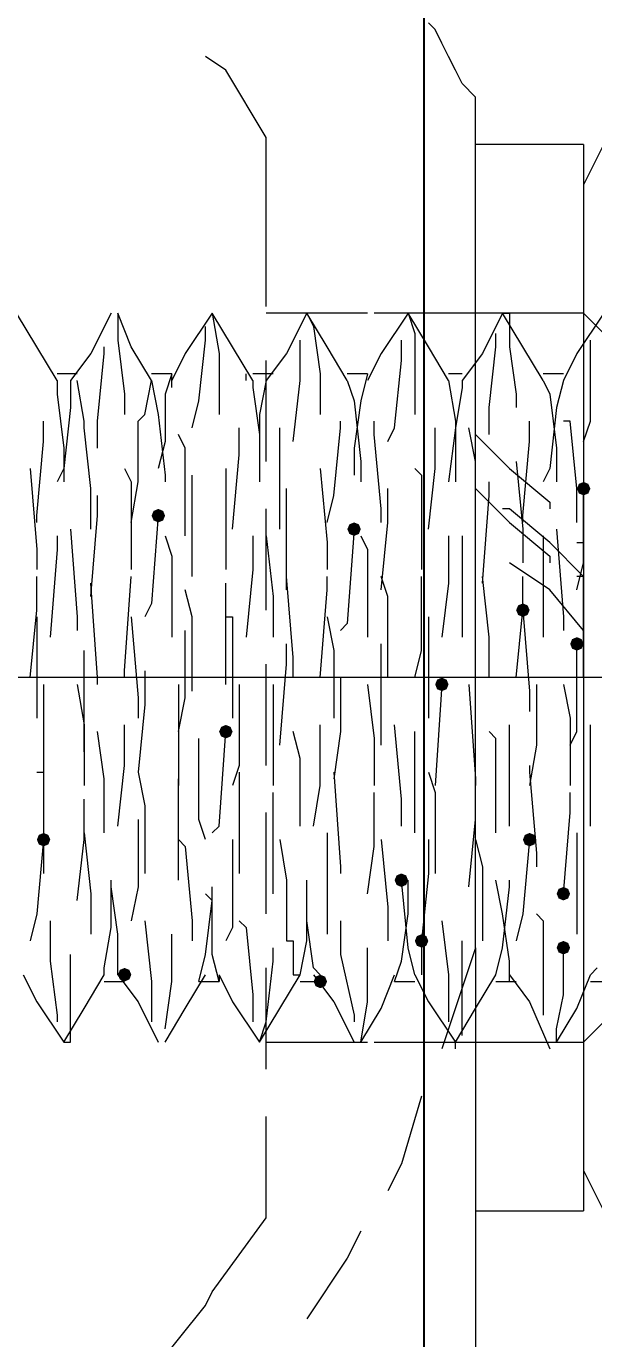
# Model space of a CAD drawing. Header units: millimetres. Extents: x 89051 to 218395, y -330386 to -125649.
# Drawn here: x 92631.3 to 92641.47, y -127032.93 to -127009.4 of the extents above; entities that cross this region are included whole.
import ezdxf

# ---------------------------------------------------------------- set-up
doc = ezdxf.new("R2010")
doc.units = ezdxf.units.MM
doc.header["$LTSCALE"] = 13
for name, pattern in [('1 实线', [0]), ('ACAD_ISO04W100', [30, 24, -3, 0, -3]), ('CENTER', [50.8, 31.75, -6.35, 6.35, -6.35])]:
    doc.linetypes.add(name, pattern=pattern)
doc.layers.get('0').update_dxf_attribs({"color": 1, "linetype": 'CENTER'})
doc.layers.add('C00-00-00', color=7, linetype='Continuous')
doc.layers.add('标注、文本', color=3, linetype='Continuous', lineweight=25)
doc.styles.get("Standard").update_dxf_attribs({"font": 'gbenor.shx', "bigfont": 'gbcbig.shx'})
doc.dimstyles.new('1-15', dxfattribs={"dimscale": 20, "dimtxt": 3.5, "dimasz": 2, "dimexe": 1.5, "dimexo": 0.5, "dimgap": 0.5, "dimtad": 1, "dimtoh": 1, "dimdec": 1, "dimdsep": 46, "dimtxsty": 'Standard', "dimcen": 2.5, "dimclrd": 3, "dimclre": 3, "dimclrt": 3, "dimadec": 0, "dimazin": 2, "dimtfac": 1, "dimtdec": 1, "dimtmove": 0, "dimatfit": 2, "dimfxl": 1, "dimarcsym": 0})

# ---------------------------------------------------------------- blocks, each defined once
blk = doc.blocks.new('*D525')
at = {"layer": 'Defpoints', "color": 0, "transparency": 16777216}
for p in [(92769.431, -126980.658), (92769.431, -127044.24), (92638.431, -127080.467)]:
    blk.add_point(p, dxfattribs=at)
at = {"layer": '标注、文本', "color": 3, "lineweight": -2, "transparency": 16777216}
for p, q in [((92638.431, -127070.467), (92638.431, -126950.658)), ((92769.431, -127034.24), (92769.431, -126950.658)), ((92678.431, -126980.658), (92729.431, -126980.658))]:
    blk.add_line(p, q, dxfattribs=at)
at = {"layer": '标注、文本', "color": 3, "transparency": 16777216}
for points in [[(92678.431, -126973.991), (92678.431, -126987.324), (92638.431, -126980.658)], [(92729.431, -126973.991), (92729.431, -126987.324), (92769.431, -126980.658)]]:
    blk.add_solid(points, dxfattribs=at)
at = {"layer": '标注、文本', "color": 3, "transparency": 16777216, "insert": (92703.931, -126935.658), "char_height": 70, "attachment_point": 5}
blk.add_mtext('120', dxfattribs=at)

msp = doc.modelspace()

# ---------------------------------------------------------------- hatches: boundary and pattern name
at = {"layer": 'C00-00-00'}
h = msp.add_hatch(color=256, dxfattribs=at)
h.dxf.hatch_style = 2
h.paths.add_polyline_path([(92641.412, -127017.689), (92641.376, -127017.775), (92641.291, -127017.81), (92641.205, -127017.775), (92641.17, -127017.689), (92641.205, -127017.604), (92641.291, -127017.568), (92641.376, -127017.604)])
h = msp.add_hatch(color=256, dxfattribs=at)
h.dxf.hatch_style = 2
h.paths.add_polyline_path([(92633.788, -127018.173), (92633.753, -127018.259), (92633.667, -127018.294), (92633.582, -127018.259), (92633.546, -127018.173), (92633.582, -127018.088), (92633.667, -127018.052), (92633.753, -127018.088)])
h = msp.add_hatch(color=256, dxfattribs=at)
h.dxf.hatch_style = 2
h.paths.add_polyline_path([(92637.297, -127018.415), (92637.262, -127018.501), (92637.176, -127018.536), (92637.091, -127018.501), (92637.055, -127018.415), (92637.091, -127018.33), (92637.176, -127018.294), (92637.262, -127018.33)])
h = msp.add_hatch(color=256, dxfattribs=at)
h.dxf.hatch_style = 2
h.paths.add_polyline_path([(92640.323, -127019.867), (92640.287, -127019.953), (92640.202, -127019.988), (92640.116, -127019.953), (92640.081, -127019.867), (92640.116, -127019.782), (92640.202, -127019.746), (92640.287, -127019.782)])
h = msp.add_hatch(color=256, dxfattribs=at)
h.dxf.hatch_style = 2
h.paths.add_polyline_path([(92641.291, -127020.472), (92641.255, -127020.558), (92641.17, -127020.593), (92641.084, -127020.558), (92641.049, -127020.472), (92641.084, -127020.387), (92641.17, -127020.351), (92641.255, -127020.387)])
h = msp.add_hatch(color=256, dxfattribs=at)
h.dxf.hatch_style = 2
h.paths.add_polyline_path([(92638.87, -127021.198), (92638.835, -127021.284), (92638.749, -127021.319), (92638.664, -127021.284), (92638.629, -127021.198), (92638.664, -127021.113), (92638.749, -127021.077), (92638.835, -127021.113)])
h = msp.add_hatch(color=256, dxfattribs=at)
h.dxf.hatch_style = 2
h.paths.add_polyline_path([(92634.998, -127022.045), (92634.963, -127022.131), (92634.877, -127022.166), (92634.792, -127022.131), (92634.756, -127022.045), (92634.792, -127021.96), (92634.877, -127021.924), (92634.963, -127021.96)])
h = msp.add_hatch(color=256, dxfattribs=at)
h.dxf.hatch_style = 2
h.paths.add_polyline_path([(92631.731, -127023.981), (92631.695, -127024.067), (92631.61, -127024.102), (92631.525, -127024.067), (92631.489, -127023.981), (92631.525, -127023.896), (92631.61, -127023.861), (92631.695, -127023.896)])
h = msp.add_hatch(color=256, dxfattribs=at)
h.dxf.hatch_style = 2
h.paths.add_polyline_path([(92640.444, -127023.981), (92640.408, -127024.067), (92640.323, -127024.102), (92640.237, -127024.067), (92640.202, -127023.981), (92640.237, -127023.896), (92640.323, -127023.861), (92640.408, -127023.896)])
h = msp.add_hatch(color=256, dxfattribs=at)
h.dxf.hatch_style = 2
h.paths.add_polyline_path([(92638.144, -127024.708), (92638.109, -127024.793), (92638.023, -127024.829), (92637.938, -127024.793), (92637.902, -127024.708), (92637.938, -127024.622), (92638.023, -127024.587), (92638.109, -127024.622)])
h = msp.add_hatch(color=256, dxfattribs=at)
h.dxf.hatch_style = 2
h.paths.add_polyline_path([(92641.049, -127024.95), (92641.013, -127025.035), (92640.928, -127025.071), (92640.842, -127025.035), (92640.807, -127024.95), (92640.842, -127024.864), (92640.928, -127024.829), (92641.013, -127024.864)])
h = msp.add_hatch(color=256, dxfattribs=at)
h.dxf.hatch_style = 2
h.paths.add_polyline_path([(92638.507, -127025.797), (92638.472, -127025.882), (92638.386, -127025.918), (92638.301, -127025.882), (92638.265, -127025.797), (92638.301, -127025.711), (92638.386, -127025.676), (92638.472, -127025.711)])
h = msp.add_hatch(color=256, dxfattribs=at)
h.dxf.hatch_style = 2
h.paths.add_polyline_path([(92641.049, -127025.918), (92641.013, -127026.003), (92640.928, -127026.039), (92640.842, -127026.003), (92640.807, -127025.918), (92640.842, -127025.832), (92640.928, -127025.797), (92641.013, -127025.832)])
h = msp.add_hatch(color=256, dxfattribs=at)
h.dxf.hatch_style = 2
h.paths.add_polyline_path([(92633.183, -127026.402), (92633.148, -127026.487), (92633.062, -127026.523), (92632.977, -127026.487), (92632.941, -127026.402), (92632.977, -127026.316), (92633.062, -127026.281), (92633.148, -127026.316)])
h = msp.add_hatch(color=256, dxfattribs=at)
h.dxf.hatch_style = 2
h.paths.add_polyline_path([(92636.692, -127026.523), (92636.657, -127026.608), (92636.571, -127026.644), (92636.486, -127026.608), (92636.45, -127026.523), (92636.486, -127026.437), (92636.571, -127026.402), (92636.657, -127026.437)])

# ---------------------------------------------------------------- linework, layer by layer
at = {"color": 7, "linetype": '1 实线', "lineweight": 0}
for centre, major_axis, ratio, start_param, end_param in [((92634.498, -127021.077), (0, 45.983), 0.866025, 2.304713, 7.120065), ((92638.431, -127021.077), (0, 45.983), 0.866025, 3.141593, 6.283185), ((92619.267, -127021.077), (0, -34.608), 0.908418, 5.225125, 10.48821), ((92631.352, -127021.077), (0, -34.608), 0.908418, 6.283185, 9.424778)]:
    msp.add_ellipse(centre, major_axis=major_axis, ratio=ratio, start_param=start_param, end_param=end_param, dxfattribs=at)
at = {"layer": 'C00-00-00', "lineweight": 15}
for points in [[(92639.355, -127010.671), (92639.113, -127010.429), (92638.992, -127010.187), (92638.871, -127009.945), (92638.749, -127009.703), (92638.628, -127009.461), (92638.507, -127009.34)], [(92634.877, -127010.187), (92634.514, -127009.945)], [(92635.603, -127011.397), (92634.877, -127010.187)], [(92642.259, -127010.308), (92641.291, -127012.244)], [(92639.355, -127025.918), (92639.355, -127010.671)], [(92635.603, -127012.607), (92635.603, -127011.397)], [(92641.291, -127011.518), (92639.355, -127011.518)], [(92641.291, -127011.518), (92641.291, -127011.881), (92641.291, -127012.365), (92641.291, -127012.97), (92641.291, -127013.817), (92641.291, -127014.785), (92641.291, -127015.874), (92641.291, -127017.084), (92641.291, -127018.415), (92641.291, -127019.746), (92641.291, -127021.077), (92641.291, -127022.529), (92641.291, -127023.86), (92641.291, -127025.192), (92641.291, -127026.402), (92641.291, -127027.491), (92641.291, -127028.459), (92641.291, -127029.185), (92641.291, -127029.911), (92641.291, -127030.395), (92641.291, -127030.637)], [(92635.603, -127014.422), (92635.603, -127012.607)], [(92631.489, -127015.148), (92631.126, -127014.543)], [(92632.82, -127014.543), (92632.457, -127015.269)], [(92632.941, -127014.543), (92632.941, -127015.027)], [(92633.183, -127015.148), (92632.941, -127014.543)], [(92634.635, -127014.543), (92634.151, -127015.269)], [(92634.635, -127014.543), (92634.756, -127015.269)], [(92634.998, -127015.148), (92634.635, -127014.543)], [(92636.571, -127014.543), (92635.603, -127014.543)], [(92636.329, -127014.543), (92635.966, -127015.269)], [(92636.329, -127014.543), (92636.45, -127014.785)], [(92636.692, -127015.148), (92636.329, -127014.543)], [(92637.418, -127014.543), (92636.571, -127014.543)], [(92639.355, -127014.543), (92637.539, -127014.543)], [(92638.144, -127014.543), (92637.66, -127015.269)], [(92638.144, -127014.543), (92638.265, -127014.906)], [(92638.507, -127015.148), (92638.144, -127014.543)], [(92639.476, -127014.543), (92639.355, -127014.543)], [(92641.291, -127014.543), (92639.476, -127014.543)], [(92639.839, -127014.543), (92639.476, -127015.269)], [(92639.839, -127014.543), (92639.96, -127014.543)], [(92640.202, -127015.148), (92639.839, -127014.543)], [(92639.96, -127014.543), (92639.96, -127015.148)], [(92641.654, -127014.543), (92641.17, -127015.269)], [(92642.38, -127015.632), (92641.291, -127014.543)], [(92634.514, -127015.027), (92634.514, -127014.785)], [(92636.45, -127014.785), (92636.571, -127015.632)], [(92638.265, -127014.906), (92638.265, -127015.995)], [(92639.718, -127015.148), (92639.718, -127014.906)], [(92631.852, -127015.753), (92631.489, -127015.148)], [(92632.699, -127015.269), (92632.699, -127015.148)], [(92632.941, -127015.027), (92633.062, -127015.995)], [(92633.546, -127015.753), (92633.183, -127015.148)], [(92634.393, -127016.116), (92634.514, -127015.027)], [(92635.361, -127015.753), (92634.998, -127015.148)], [(92636.208, -127015.753), (92636.208, -127015.027)], [(92637.055, -127015.753), (92636.692, -127015.148)], [(92638.023, -127015.39), (92638.023, -127015.027)], [(92638.871, -127015.753), (92638.507, -127015.148)], [(92639.597, -127016.237), (92639.718, -127015.148)], [(92639.96, -127015.148), (92640.081, -127015.995)], [(92640.565, -127015.753), (92640.202, -127015.148)], [(92641.412, -127015.511), (92641.412, -127015.027)], [(92632.457, -127015.269), (92632.094, -127015.753)], [(92632.578, -127016.479), (92632.699, -127015.269)], [(92634.151, -127015.269), (92633.909, -127015.753)], [(92634.756, -127015.269), (92634.756, -127016.358)], [(92635.966, -127015.269), (92635.603, -127015.753)], [(92635.603, -127017.205), (92635.603, -127015.39)], [(92637.66, -127015.269), (92637.418, -127015.753)], [(92637.902, -127016.6), (92638.023, -127015.39)], [(92639.476, -127015.269), (92639.113, -127015.753)], [(92641.17, -127015.269), (92640.928, -127015.753)], [(92632.215, -127015.632), (92631.852, -127015.632)], [(92633.909, -127015.632), (92633.546, -127015.632)], [(92633.909, -127015.632), (92633.788, -127015.995)], [(92633.909, -127015.874), (92633.909, -127015.632)], [(92635.24, -127015.753), (92635.24, -127015.632)], [(92635.724, -127015.632), (92635.361, -127015.632)], [(92636.571, -127015.632), (92636.571, -127016.358)], [(92637.418, -127015.632), (92637.055, -127015.632)], [(92637.418, -127015.632), (92637.297, -127016.116)], [(92639.113, -127015.632), (92638.871, -127015.632)], [(92640.928, -127015.632), (92640.565, -127015.632)], [(92641.412, -127016.479), (92641.412, -127015.511)], [(92631.852, -127015.753), (92631.852, -127015.995)], [(92632.094, -127015.753), (92632.094, -127016.237)], [(92632.336, -127016.479), (92632.215, -127015.753)], [(92633.425, -127016.358), (92633.546, -127015.753)], [(92633.546, -127015.753), (92633.667, -127016.358)], [(92635.361, -127015.753), (92635.361, -127015.874)], [(92635.361, -127015.874), (92635.482, -127016.721)], [(92635.603, -127015.753), (92635.482, -127016.358)], [(92636.087, -127016.842), (92636.208, -127015.753)], [(92637.055, -127015.753), (92637.176, -127016.116)], [(92638.871, -127015.753), (92638.992, -127016.479)], [(92639.113, -127015.874), (92638.992, -127016.6)], [(92639.113, -127015.753), (92639.113, -127015.874)], [(92640.565, -127015.753), (92640.686, -127015.995)], [(92640.928, -127015.753), (92640.807, -127016.237)], [(92631.852, -127015.995), (92631.973, -127016.963)], [(92633.062, -127015.995), (92633.062, -127016.358)], [(92633.788, -127015.995), (92633.788, -127016.842)], [(92634.272, -127016.6), (92634.393, -127016.116)], [(92637.297, -127016.116), (92637.176, -127016.963)], [(92637.176, -127016.116), (92637.297, -127017.205)], [(92638.265, -127015.995), (92638.265, -127016.358)], [(92640.081, -127015.995), (92640.081, -127016.237)], [(92640.686, -127015.995), (92640.807, -127016.963)], [(92632.094, -127016.237), (92631.973, -127017.326)], [(92633.304, -127016.479), (92633.425, -127016.358)], [(92633.667, -127016.358), (92633.788, -127017.447)], [(92635.482, -127016.358), (92635.482, -127017.568)], [(92639.597, -127016.721), (92639.597, -127016.237)], [(92640.807, -127016.237), (92640.686, -127017.326)], [(92631.61, -127016.842), (92631.61, -127016.479)], [(92632.336, -127016.6), (92632.336, -127016.479)], [(92632.457, -127017.689), (92632.336, -127016.6)], [(92632.578, -127016.963), (92632.578, -127016.479)], [(92633.304, -127017.568), (92633.304, -127016.479)], [(92635.119, -127017.084), (92635.119, -127016.6)], [(92635.845, -127017.447), (92635.845, -127016.6)], [(92636.813, -127017.81), (92636.934, -127016.6)], [(92636.934, -127016.6), (92636.934, -127016.479)], [(92637.539, -127016.721), (92637.539, -127016.479)], [(92637.781, -127016.842), (92637.902, -127016.6)], [(92638.628, -127017.326), (92638.628, -127016.6)], [(92638.992, -127016.6), (92638.871, -127017.568)], [(92638.992, -127016.479), (92638.992, -127017.568)], [(92639.355, -127017.205), (92639.234, -127016.6)], [(92640.323, -127016.842), (92640.323, -127016.479)], [(92641.049, -127016.479), (92640.928, -127016.479)], [(92641.17, -127017.689), (92641.049, -127016.479)], [(92641.291, -127016.842), (92641.412, -127016.479)], [(92631.489, -127018.173), (92631.61, -127016.842)], [(92633.788, -127016.842), (92633.667, -127017.326)], [(92634.151, -127016.963), (92634.03, -127016.721)], [(92635.482, -127016.721), (92635.482, -127017.568)], [(92637.66, -127018.052), (92637.539, -127016.721)], [(92639.355, -127016.721), (92639.96, -127017.326)], [(92640.202, -127018.173), (92640.323, -127016.842)], [(92631.973, -127016.963), (92631.973, -127017.568)], [(92634.151, -127018.294), (92634.151, -127016.963)], [(92634.998, -127018.415), (92635.119, -127017.084)], [(92637.176, -127016.963), (92637.176, -127017.447)], [(92640.807, -127016.963), (92640.807, -127017.568)], [(92637.297, -127017.205), (92637.297, -127017.568)], [(92639.355, -127018.415), (92639.355, -127017.205)], [(92640.081, -127017.205), (92640.202, -127018.415)], [(92631.368, -127017.326), (92631.489, -127018.778)], [(92631.973, -127017.326), (92631.852, -127017.568)], [(92633.062, -127017.326), (92633.183, -127017.568)], [(92633.788, -127017.447), (92633.788, -127017.568)], [(92634.272, -127017.689), (92634.272, -127017.447)], [(92634.877, -127017.326), (92634.877, -127018.052)], [(92635.845, -127018.415), (92635.845, -127017.447)], [(92636.571, -127017.326), (92636.692, -127018.657)], [(92638.265, -127017.326), (92638.386, -127017.447)], [(92638.386, -127017.447), (92638.386, -127019.141)], [(92638.507, -127018.415), (92638.628, -127017.326)], [(92639.96, -127017.326), (92640.686, -127017.931)], [(92640.686, -127017.326), (92640.565, -127017.568)], [(92632.457, -127018.415), (92632.457, -127017.689)], [(92633.183, -127017.568), (92633.183, -127019.141)], [(92633.183, -127018.294), (92633.304, -127017.568)], [(92634.272, -127019.262), (92634.272, -127017.689)], [(92635.966, -127018.899), (92635.966, -127017.689)], [(92637.781, -127018.294), (92637.781, -127017.689)], [(92639.355, -127017.689), (92639.96, -127018.294)], [(92639.597, -127017.81), (92639.597, -127017.568)], [(92641.17, -127018.294), (92641.17, -127017.689)], [(92641.291, -127019.02), (92641.291, -127017.689)], [(92632.578, -127018.173), (92632.578, -127017.81)], [(92636.692, -127018.294), (92636.813, -127017.81)], [(92639.476, -127019.383), (92639.597, -127017.81)], [(92640.686, -127017.931), (92640.686, -127018.052)], [(92631.489, -127018.294), (92631.489, -127018.173)], [(92632.457, -127019.625), (92632.578, -127018.173)], [(92633.667, -127018.173), (92633.546, -127019.746)], [(92634.877, -127018.052), (92634.877, -127019.141)], [(92635.603, -127019.867), (92635.603, -127018.052)], [(92637.66, -127018.294), (92637.66, -127018.052)], [(92639.96, -127018.052), (92639.839, -127018.052)], [(92640.686, -127018.657), (92639.96, -127018.052)], [(92640.202, -127018.294), (92640.202, -127018.173)], [(92632.094, -127018.415), (92632.215, -127019.988)], [(92634.151, -127018.536), (92634.151, -127018.294)], [(92637.176, -127018.415), (92637.055, -127020.109)], [(92637.66, -127019.504), (92637.781, -127018.294)], [(92639.355, -127018.415), (92639.355, -127018.294)], [(92639.96, -127018.294), (92640.686, -127018.899)], [(92640.202, -127018.415), (92640.202, -127019.02)], [(92640.807, -127018.415), (92640.928, -127019.988)], [(92631.852, -127018.536), (92631.852, -127018.778)], [(92633.788, -127018.536), (92633.909, -127018.899)], [(92635.361, -127018.536), (92635.361, -127019.141)], [(92635.603, -127018.536), (92635.724, -127019.625)], [(92636.692, -127018.657), (92636.692, -127019.141)], [(92637.297, -127018.536), (92637.418, -127018.778)], [(92638.871, -127018.536), (92638.871, -127019.383)], [(92639.113, -127018.536), (92639.113, -127019.262)], [(92640.565, -127018.536), (92640.565, -127018.778)], [(92641.291, -127019.262), (92640.686, -127018.657)], [(92641.17, -127018.657), (92641.291, -127018.657)], [(92631.489, -127018.778), (92631.489, -127019.141)], [(92631.852, -127018.778), (92631.731, -127020.351)], [(92633.909, -127018.899), (92633.909, -127020.351)], [(92635.966, -127019.504), (92635.966, -127018.899)], [(92637.418, -127018.778), (92637.418, -127020.351)], [(92640.565, -127018.778), (92640.565, -127020.351)], [(92640.686, -127018.899), (92640.686, -127019.02)], [(92635.361, -127019.141), (92635.24, -127020.351)], [(92640.686, -127019.504), (92639.96, -127019.02)], [(92641.17, -127019.504), (92641.291, -127019.02)], [(92631.489, -127019.867), (92631.489, -127019.262)], [(92632.578, -127021.077), (92632.457, -127019.383)], [(92633.062, -127020.956), (92633.183, -127019.262)], [(92634.877, -127020.23), (92634.877, -127019.383)], [(92636.087, -127020.714), (92635.966, -127019.262)], [(92636.692, -127019.504), (92636.692, -127019.262)], [(92637.781, -127019.625), (92637.66, -127019.262)], [(92638.386, -127020.593), (92638.386, -127019.262)], [(92638.871, -127019.383), (92638.749, -127020.351)], [(92639.113, -127019.262), (92639.113, -127020.351)], [(92639.597, -127020.351), (92639.476, -127019.262)], [(92640.202, -127019.867), (92640.202, -127019.262)], [(92641.291, -127019.262), (92641.17, -127019.262)], [(92641.291, -127021.077), (92641.291, -127019.262)], [(92634.272, -127019.988), (92634.151, -127019.504)], [(92635.724, -127019.625), (92635.724, -127020.351)], [(92636.571, -127021.077), (92636.692, -127019.504)], [(92637.781, -127021.077), (92637.781, -127019.625)], [(92641.291, -127020.23), (92640.686, -127019.504)], [(92631.368, -127021.077), (92631.489, -127019.867)], [(92633.546, -127019.746), (92633.425, -127019.988)], [(92640.081, -127021.077), (92640.202, -127019.867)], [(92640.202, -127019.867), (92640.323, -127021.319)], [(92631.489, -127019.988), (92631.489, -127020.714)], [(92632.215, -127019.988), (92632.215, -127020.23)], [(92633.183, -127019.988), (92633.304, -127021.44)], [(92634.272, -127021.319), (92634.272, -127019.988)], [(92634.877, -127019.988), (92634.998, -127019.988)], [(92634.998, -127019.988), (92634.998, -127021.803)], [(92636.692, -127019.988), (92636.813, -127020.593)], [(92637.055, -127020.109), (92636.934, -127020.23)], [(92638.507, -127019.988), (92638.507, -127021.198)], [(92640.928, -127019.988), (92640.928, -127020.23)], [(92634.151, -127021.44), (92634.151, -127020.23)], [(92634.877, -127021.198), (92634.877, -127020.23)], [(92639.355, -127021.682), (92639.355, -127020.351)], [(92639.597, -127021.077), (92639.597, -127020.351)], [(92632.336, -127022.045), (92632.336, -127020.593)], [(92635.966, -127020.835), (92635.966, -127020.472)], [(92636.813, -127020.593), (92636.813, -127021.803)], [(92637.66, -127022.287), (92637.66, -127020.472)], [(92638.265, -127021.077), (92638.386, -127020.593)], [(92641.17, -127022.045), (92641.17, -127020.472)], [(92631.489, -127020.714), (92631.489, -127021.803)], [(92635.603, -127022.65), (92635.603, -127020.835)], [(92635.845, -127022.287), (92635.966, -127020.835)], [(92636.087, -127021.077), (92636.087, -127020.714)], [(92632.578, -127021.198), (92632.578, -127021.077)], [(92633.062, -127021.077), (92633.062, -127020.956)], [(92633.425, -127020.956), (92633.425, -127021.561)], [(92636.934, -127021.077), (92636.934, -127022.045)], [(92631.61, -127021.198), (92631.61, -127022.287)], [(92632.215, -127021.198), (92632.336, -127021.924)], [(92634.03, -127021.198), (92634.03, -127022.529)], [(92635.119, -127021.198), (92635.119, -127022.65)], [(92635.724, -127021.198), (92635.724, -127021.44)], [(92637.418, -127021.198), (92637.539, -127022.166)], [(92638.507, -127021.198), (92638.507, -127021.803)], [(92638.749, -127021.198), (92638.628, -127023.013)], [(92639.234, -127021.198), (92639.355, -127022.892)], [(92640.323, -127021.319), (92640.323, -127021.682)], [(92640.444, -127021.198), (92640.444, -127022.287)], [(92640.928, -127021.198), (92641.049, -127021.803)], [(92633.304, -127021.44), (92633.304, -127021.803)], [(92634.03, -127022.045), (92634.151, -127021.44)], [(92635.724, -127021.44), (92635.724, -127023.013)], [(92633.425, -127021.561), (92633.304, -127022.771)], [(92639.355, -127022.166), (92639.355, -127021.682)], [(92632.336, -127021.924), (92632.336, -127023.013)], [(92633.062, -127022.65), (92633.062, -127021.924)], [(92636.571, -127023.013), (92636.571, -127021.924)], [(92638.023, -127023.255), (92637.902, -127021.924)], [(92639.96, -127023.376), (92639.96, -127021.924)], [(92641.049, -127021.803), (92641.049, -127023.013)], [(92641.412, -127022.892), (92641.412, -127021.924)], [(92632.336, -127022.408), (92632.336, -127022.045)], [(92632.699, -127022.892), (92632.578, -127022.045)], [(92634.393, -127023.618), (92634.393, -127022.166)], [(92634.756, -127023.739), (92634.877, -127022.045)], [(92636.208, -127022.529), (92636.087, -127022.045)], [(92636.934, -127022.045), (92636.813, -127022.892)], [(92637.539, -127022.166), (92637.539, -127023.013)], [(92638.265, -127022.408), (92638.265, -127022.045)], [(92639.718, -127022.166), (92639.597, -127022.045)], [(92639.718, -127023.86), (92639.718, -127022.166)], [(92641.049, -127022.287), (92641.17, -127022.045)], [(92631.61, -127022.287), (92631.61, -127023.013)], [(92638.265, -127023.86), (92638.265, -127022.408)], [(92640.444, -127022.287), (92640.323, -127023.013)], [(92632.941, -127023.739), (92633.062, -127022.65)], [(92634.03, -127022.529), (92634.03, -127023.013)], [(92635.119, -127022.65), (92634.998, -127023.013)], [(92636.208, -127023.739), (92636.208, -127022.529)], [(92640.323, -127022.65), (92640.323, -127022.771)], [(92631.489, -127022.771), (92631.61, -127022.771)], [(92631.61, -127022.771), (92631.61, -127024.587)], [(92632.699, -127023.86), (92632.699, -127022.892)], [(92633.304, -127022.771), (92633.425, -127023.376)], [(92634.03, -127023.376), (92634.03, -127022.892)], [(92635.119, -127022.771), (92635.119, -127023.86)], [(92636.813, -127022.771), (92636.934, -127024.466)], [(92638.507, -127022.771), (92638.628, -127023.134)], [(92639.355, -127022.892), (92639.355, -127023.013)], [(92640.323, -127022.771), (92640.444, -127024.224)], [(92641.412, -127023.739), (92641.412, -127022.892)], [(92635.724, -127024.708), (92635.724, -127023.134)], [(92636.45, -127023.739), (92636.571, -127023.013)], [(92637.539, -127024.102), (92637.539, -127023.134)], [(92638.628, -127023.134), (92638.628, -127024.587)], [(92639.355, -127023.618), (92639.355, -127023.013)], [(92641.049, -127023.497), (92641.049, -127023.134)], [(92632.336, -127023.981), (92632.336, -127023.255)], [(92633.425, -127023.376), (92633.425, -127024.587)], [(92634.03, -127024.708), (92634.03, -127023.376)], [(92638.023, -127023.739), (92638.023, -127023.255)], [(92639.96, -127023.739), (92639.96, -127023.376)], [(92633.304, -127023.618), (92633.304, -127024.829)], [(92634.514, -127023.981), (92634.393, -127023.618)], [(92635.603, -127025.313), (92635.603, -127023.497)], [(92639.234, -127024.829), (92639.355, -127023.618)], [(92640.928, -127024.95), (92641.049, -127023.497)], [(92632.336, -127023.86), (92632.457, -127024.95)], [(92634.635, -127023.86), (92634.756, -127023.739)], [(92635.119, -127023.86), (92635.119, -127024.587)], [(92636.692, -127023.86), (92636.692, -127025.071)], [(92641.17, -127023.86), (92641.17, -127024.95)], [(92631.61, -127023.981), (92631.489, -127025.313)], [(92632.215, -127025.071), (92632.336, -127023.981)], [(92634.03, -127023.981), (92634.151, -127024.102)], [(92634.151, -127024.102), (92634.272, -127025.434)], [(92634.998, -127023.981), (92634.998, -127024.345)], [(92635.845, -127023.981), (92635.966, -127024.708)], [(92637.418, -127024.95), (92637.539, -127024.102)], [(92637.66, -127023.981), (92637.781, -127025.192)], [(92638.507, -127023.981), (92638.507, -127024.587)], [(92639.355, -127023.981), (92639.476, -127024.466)], [(92640.323, -127023.981), (92640.202, -127025.313)], [(92634.998, -127024.345), (92634.998, -127025.555)], [(92640.444, -127024.224), (92640.444, -127024.466)], [(92636.934, -127024.466), (92636.934, -127024.587)], [(92638.507, -127024.587), (92638.386, -127025.797)], [(92639.476, -127024.466), (92639.476, -127025.676)], [(92632.82, -127025.555), (92632.82, -127024.708)], [(92632.941, -127025.676), (92632.82, -127024.829)], [(92633.304, -127024.829), (92633.183, -127025.434)], [(92634.635, -127025.071), (92634.635, -127024.829)], [(92635.724, -127024.95), (92635.724, -127024.708)], [(92635.966, -127024.708), (92635.966, -127025.797)], [(92636.329, -127025.434), (92636.329, -127024.708)], [(92636.329, -127025.797), (92636.329, -127024.708)], [(92638.144, -127025.918), (92638.023, -127024.708)], [(92638.144, -127025.313), (92638.144, -127024.708)], [(92639.839, -127025.313), (92639.718, -127024.708)], [(92639.839, -127025.918), (92639.96, -127024.829)], [(92639.96, -127024.829), (92639.96, -127024.708)], [(92632.457, -127024.95), (92632.457, -127025.676)], [(92634.635, -127025.071), (92634.514, -127024.95)], [(92634.514, -127026.039), (92634.635, -127025.071)], [(92634.635, -127026.039), (92634.635, -127025.071)], [(92636.692, -127025.071), (92636.692, -127025.676)], [(92641.17, -127024.95), (92641.17, -127025.676)], [(92631.489, -127025.313), (92631.368, -127025.797)], [(92637.781, -127025.192), (92637.781, -127025.797)], [(92638.023, -127026.16), (92638.144, -127025.313)], [(92639.96, -127026.16), (92639.839, -127025.313)], [(92640.202, -127025.313), (92640.081, -127025.797)], [(92640.444, -127025.313), (92640.565, -127025.434)], [(92631.731, -127025.434), (92631.731, -127026.16)], [(92632.699, -127026.281), (92632.82, -127025.555)], [(92633.425, -127025.434), (92633.546, -127026.523)], [(92634.272, -127025.434), (92634.272, -127025.797)], [(92634.998, -127025.555), (92634.877, -127025.797)], [(92635.119, -127025.434), (92635.24, -127025.555)], [(92635.24, -127025.555), (92635.361, -127026.765)], [(92636.45, -127026.281), (92636.329, -127025.434)], [(92636.934, -127025.434), (92636.934, -127026.039)], [(92638.749, -127025.434), (92638.871, -127026.402)], [(92640.565, -127025.434), (92640.565, -127026.402)], [(92632.941, -127026.402), (92632.941, -127025.676)], [(92633.909, -127026.523), (92633.909, -127025.676)], [(92639.476, -127025.676), (92639.476, -127025.797)], [(92635.724, -127026.16), (92635.724, -127025.918)], [(92635.966, -127025.797), (92636.087, -127025.797)], [(92636.087, -127025.797), (92636.087, -127026.402)], [(92636.208, -127026.402), (92636.329, -127025.797)], [(92637.418, -127026.886), (92637.418, -127025.918)], [(92638.265, -127026.402), (92638.144, -127025.918)], [(92638.386, -127025.797), (92638.386, -127026.402)], [(92639.355, -127025.918), (92638.749, -127027.733)], [(92639.113, -127026.644), (92639.113, -127025.797)], [(92639.355, -127025.918), (92639.355, -127028.217), (92639.355, -127030.395), (92639.355, -127031.605), (92639.355, -127032.694), (92639.355, -127033.178), (92639.355, -127033.541)], [(92639.718, -127026.402), (92639.839, -127025.918)], [(92640.928, -127026.765), (92640.928, -127025.918)], [(92631.731, -127026.16), (92631.852, -127027.128)], [(92632.094, -127026.886), (92632.094, -127026.039)], [(92634.393, -127026.523), (92634.514, -127026.039)], [(92634.756, -127026.523), (92634.635, -127026.039)], [(92635.603, -127027.249), (92635.724, -127026.16)], [(92636.934, -127026.039), (92637.176, -127027.128)], [(92637.902, -127026.523), (92638.023, -127026.16)], [(92639.96, -127026.523), (92639.96, -127026.16)], [(92631.247, -127026.402), (92631.489, -127026.886)], [(92632.336, -127027.007), (92632.699, -127026.402)], [(92632.699, -127026.402), (92632.699, -127026.281)], [(92633.062, -127026.402), (92632.941, -127026.402)], [(92632.941, -127026.402), (92633.304, -127026.886)], [(92634.151, -127027.007), (92634.514, -127026.402)], [(92634.756, -127026.402), (92634.756, -127026.523)], [(92634.756, -127026.402), (92634.998, -127026.886)], [(92635.603, -127028.096), (92635.603, -127026.281)], [(92635.845, -127027.007), (92636.208, -127026.402)], [(92636.087, -127026.402), (92636.208, -127026.402)], [(92636.571, -127026.402), (92636.45, -127026.281)], [(92636.45, -127026.402), (92636.813, -127026.886)], [(92637.66, -127027.007), (92637.902, -127026.402)], [(92638.265, -127026.402), (92638.507, -127026.886)], [(92638.871, -127026.402), (92638.871, -127027.249)], [(92639.355, -127027.007), (92639.718, -127026.402)], [(92639.96, -127026.402), (92640.323, -127026.886)], [(92640.565, -127026.402), (92640.565, -127027.128)], [(92641.17, -127027.007), (92641.412, -127026.402)], [(92641.412, -127026.402), (92641.533, -127026.281)], [(92632.699, -127026.523), (92633.062, -127026.523)], [(92633.546, -127026.523), (92633.546, -127027.249)], [(92633.788, -127027.37), (92633.909, -127026.523)], [(92634.393, -127026.523), (92634.756, -127026.523)], [(92636.208, -127026.523), (92636.571, -127026.523)], [(92637.902, -127026.523), (92638.265, -127026.523)], [(92639.113, -127027.491), (92639.113, -127026.644)], [(92639.718, -127026.523), (92640.081, -127026.523)], [(92641.291, -127027.612), (92642.38, -127026.523)], [(92641.412, -127026.523), (92641.775, -127026.523)], [(92631.489, -127026.886), (92631.973, -127027.612)], [(92632.094, -127027.612), (92632.094, -127026.886)], [(92633.304, -127026.886), (92633.667, -127027.612)], [(92634.998, -127026.886), (92635.482, -127027.612)], [(92635.361, -127026.765), (92635.361, -127027.249)], [(92636.813, -127026.886), (92637.176, -127027.612)], [(92637.297, -127027.612), (92637.418, -127026.886)], [(92638.507, -127026.886), (92638.992, -127027.612)], [(92640.323, -127026.886), (92640.686, -127027.733)], [(92640.807, -127027.37), (92640.928, -127026.765)], [(92631.852, -127027.128), (92631.852, -127027.249)], [(92631.973, -127027.612), (92632.336, -127027.007)], [(92633.788, -127027.612), (92634.151, -127027.007)], [(92635.482, -127027.612), (92635.845, -127027.007)], [(92637.176, -127027.128), (92637.176, -127027.249)], [(92637.297, -127027.612), (92637.66, -127027.007)], [(92638.992, -127027.612), (92639.355, -127027.007)], [(92640.807, -127027.612), (92641.17, -127027.007)], [(92635.482, -127027.612), (92635.603, -127027.249)], [(92640.807, -127027.612), (92640.807, -127027.37)], [(92631.973, -127027.612), (92632.094, -127027.612)], [(92635.603, -127027.612), (92637.418, -127027.612)], [(92637.539, -127027.612), (92638.265, -127027.612)], [(92638.265, -127027.612), (92639.355, -127027.612)], [(92638.992, -127027.733), (92638.992, -127027.612)], [(92639.355, -127027.612), (92641.17, -127027.612)], [(92641.17, -127027.612), (92641.291, -127027.612)], [(92638.386, -127028.58), (92638.023, -127029.79)], [(92635.603, -127030.758), (92635.603, -127028.943)], [(92638.023, -127029.79), (92637.781, -127030.274)], [(92641.291, -127029.911), (92642.259, -127031.847)], [(92639.355, -127030.637), (92641.291, -127030.637)], [(92634.635, -127032.089), (92635.603, -127030.758)], [(92637.297, -127031), (92637.055, -127031.484)], [(92637.055, -127031.484), (92636.329, -127032.573)], [(92634.514, -127032.331), (92634.635, -127032.089)], [(92633.546, -127033.541), (92634.514, -127032.331)]]:
    msp.add_lwpolyline(points, dxfattribs=at)
at = {"layer": '标注、文本', "color": 1, "linetype": 'ACAD_ISO04W100', "lineweight": 15}
for p, q in [((92638.431, -127080.467), (92638.431, -126961.688)), ((92968.431, -127021.077), (92439.431, -127021.077)), ((92794.869, -127021.077), (92612.992, -127021.077))]:
    msp.add_line(p, q, dxfattribs=at)

# ---------------------------------------------------------------- dimensions: what is measured, and where the dimension line sits
at = {"layer": '标注、文本'}
dim = msp.add_linear_dim(base=(92769.431, -126980.658), p1=(92638.431, -127080.467), p2=(92769.431, -127044.24), text='120', dimstyle='1-15', dxfattribs=at)
dim.commit()
dim.dimension.update_dxf_attribs({"geometry": '*D525', "text_midpoint": (92703.931, -126935.658)})

doc.saveas('drawing.dxf')
